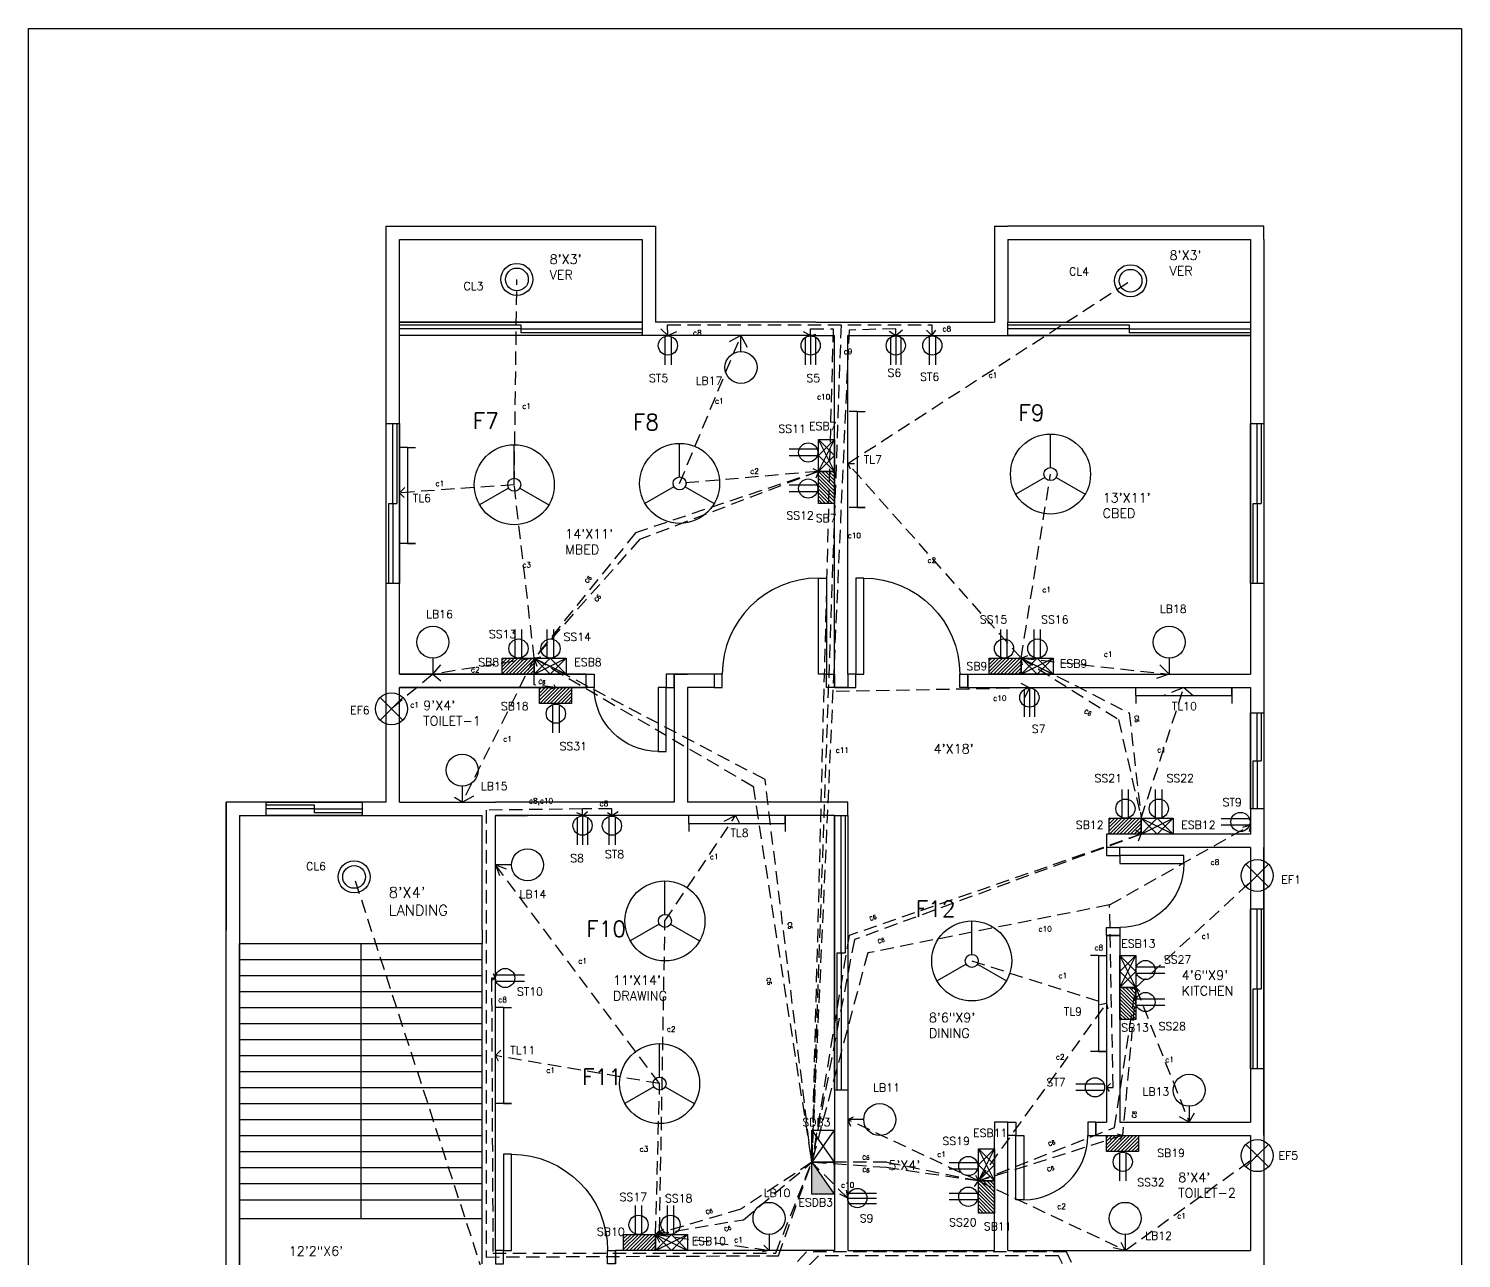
# Model space of a CAD drawing. Header units: inches. Extents: x -1037 to 4136, y -232 to 3826.
# Drawn here: x 244 to 781, y 2043 to 2504 of the extents above; entities that cross this region are included whole.
import ezdxf

# ---------------------------------------------------------------- set-up
doc = ezdxf.new("R2010")
doc.units = ezdxf.units.IN
doc.header["$LTSCALE"] = 20
doc.header["$MEASUREMENT"] = 0
doc.linetypes.add('HIDDEN', pattern=[0.375, 0.25, -0.125])
for name, color, linetype in [('Dimensions', 90, 'Continuous'), ('Doors', 140, 'Continuous'), ('fixture', 4, 'Continuous'), ('FloorPlan', 7, 'Continuous'), ('Hidden', 2, 'HIDDEN'), ('HiddenEMG', 1, 'HIDDEN'), ('Windows', 40, 'Continuous')]:
    doc.layers.add(name, color=color, linetype=linetype)
doc.styles.get("Standard").update_dxf_attribs({"font": 'simplex.shx', "height": 2})
doc.styles.add('style1', font='txt.shx', dxfattribs={"height": 1.5})

# ---------------------------------------------------------------- blocks, each defined once
blk = doc.blocks.new('window5ft')
at = {"layer": 'Windows'}
for p, q in [((0, 0), (60, 0)), ((0, -5), (0, 0)), ((60, 0), (60, -5)), ((0, -1), (30, -1)), ((30, -2.5), (0, -2.5)), ((60, -5), (0, -5)), ((30, -1), (30, -4)), ((30, -2.5), (60, -2.5)), ((60, -4), (30, -4))]:
    blk.add_line(p, q, dxfattribs=at)
blk = doc.blocks.new('window3ft')
at = {"layer": 'Windows'}
for p, q in [((0, 0), (36, 0)), ((0, -5), (0, 0)), ((36, 0), (36, -5)), ((0, -1), (18, -1)), ((18, -2.5), (0, -2.5)), ((36, -5), (0, -5)), ((18, -1), (18, -4)), ((18, -2.5), (36, -2.5)), ((36, -4), (18, -4))]:
    blk.add_line(p, q, dxfattribs=at)
blk = doc.blocks.new('slidingdoor8ft')
at = {"layer": 'Doors'}
for p, q in [((0, 0), (91, 0)), ((0, -5), (0, 0)), ((91, 0), (91, -5)), ((0, -1), (45.5, -1)), ((45.5, -2.5), (0, -2.5)), ((91, -5), (0, -5)), ((45.5, -1), (45.5, -4)), ((45.5, -2.5), (91, -2.5)), ((91, -4), (45.5, -4))]:
    blk.add_line(p, q, dxfattribs=at)
blk = doc.blocks.new('slidingdoor9ft')
at = {"layer": 'Doors'}
for p, q in [((0, 0), (103, 0)), ((0, -5), (0, 0)), ((103, 0), (103, -5)), ((0, -1), (51.5, -1)), ((51.5, -2.5), (0, -2.5)), ((103, -5), (0, -5)), ((51.5, -1), (51.5, -4)), ((51.5, -2.5), (103, -2.5)), ((103, -4), (51.5, -4))]:
    blk.add_line(p, q, dxfattribs=at)
blk = doc.blocks.new('door3ft')
at = {"layer": 'Doors'}
for points in [[(-3, 5), (-6, 5), (-6, 41), (-3, 41)], [(-42, 5), (-45, 5), (-45, 0), (-42, 0)], [(0, 0), (-3, 0), (-3, 5), (0, 5)]]:
    blk.add_lwpolyline(points, close=True, dxfattribs=at)
blk.add_arc((-6, 5), 36, 90, 180, dxfattribs=at)
blk = doc.blocks.new('door2ft')
at = {"layer": 'Doors'}
for points in [[(-3, 5), (-6, 5), (-6, 29), (-3, 29)], [(-30, 5), (-33, 5), (-33, 0), (-30, 0)], [(0, 0), (-3, 0), (-3, 5), (0, 5)]]:
    blk.add_lwpolyline(points, close=True, dxfattribs=at)
blk.add_arc((-6, 5), 24, 90, 180, dxfattribs=at)
blk = doc.blocks.new('fan')
at = {"layer": 'fixture'}
for p, q in [((0, 2.45), (0, 15)), ((-2.12, -1.22), (-12.99, -7.5)), ((2.12, -1.22), (12.99, -7.5))]:
    blk.add_line(p, q, dxfattribs=at)
for radius in [15, 2.45]:
    blk.add_circle((0, 0), radius, dxfattribs=at)
blk = doc.blocks.new('tubelight')
at = {"layer": 'fixture'}
for p, q in [((-18, 0), (-18, 3)), ((-18, 0), (18, 0)), ((-18, 0), (-18, -3)), ((18, 0), (18, 3)), ((18, 3), (18, 0)), ((18, 0), (18, -3))]:
    blk.add_line(p, q, dxfattribs=at)
blk = doc.blocks.new('bulb light')
at = {"layer": 'fixture'}
blk.add_line((-6, 0), (0, 0), dxfattribs=at)
blk.add_circle((-12, 0), 6, dxfattribs=at)
blk = doc.blocks.new('ceiling light')
at = {"layer": 'fixture'}
for radius in [6, 6, 4.27]:
    blk.add_circle((0, 0), radius, dxfattribs=at)
blk = doc.blocks.new('switch board')
at = {"layer": 'fixture'}
h = blk.add_hatch(dxfattribs=at)
h.set_pattern_fill('ANSI31', color=256, scale=15, style=0)
h.set_pattern_definition([(45, (-1280.7453, -48.5972), (-1.3258252, 1.3258252), [])])
h.paths.add_polyline_path([(24, -12), (24, 0), (0, 0), (0, -12)])
for p, q in [((0, 0), (24, 0)), ((0, -12), (0, 0)), ((24, 0), (24, -12)), ((24, -12), (0, -12))]:
    blk.add_line(p, q, dxfattribs=at)
blk = doc.blocks.new('emergency sb')
at = {"layer": 'fixture'}
for p, q in [((-12, 6), (12, 6)), ((-12, -6), (-12, 6)), ((-12, -6), (12, 6)), ((-12, 6), (12, -6)), ((-12, -6), (0, 6)), ((0, -6), (-12, 6)), ((0, 6), (12, -6)), ((12, 6), (0, -6)), ((12, 6), (12, -6)), ((12, -6), (-12, -6))]:
    blk.add_line(p, q, dxfattribs=at)
blk = doc.blocks.new('2pin')
at = {"layer": 'fixture'}
for p, q in [((-17.66, 4), (0, 4)), ((-17.66, 0), (0, 0))]:
    blk.add_line(p, q, dxfattribs=at)
blk.add_circle((-12, 2), 6, dxfattribs=at)
blk = doc.blocks.new('3pin')
at = {"layer": 'fixture'}
for p, q in [((-18, 0), (0, 0)), ((-17.11, 3.14), (0.06, 3.14)), ((-17.11, 3.14), (0.06, 3.14)), ((-16.97, -3.36), (0.06, -3.36))]:
    blk.add_line(p, q, dxfattribs=at)
blk.add_circle((-12, 0), 6, dxfattribs=at)
blk = doc.blocks.new('main distribution board')
at = {"layer": 'fixture'}
for p, q in [((-12, 6), (12, 6)), ((-12, -6), (-12, 6)), ((-12, -6), (12, 6)), ((-12, 6), (12, -6)), ((12, 6), (12, -6)), ((12, -6), (-12, -6))]:
    blk.add_line(p, q, dxfattribs=at)
blk = doc.blocks.new('emergency sdb')
at = {"layer": 'fixture'}
blk.add_hatch(color=256, dxfattribs=at).paths.add_polyline_path([(24, -12), (24, 0), (0, -12)])
for p, q in [((0, 0), (24, 0)), ((0, -12), (0, 0)), ((0, -12), (24, 0)), ((24, 0), (24, -12)), ((24, -12), (0, -12))]:
    blk.add_line(p, q, dxfattribs=at)
blk = doc.blocks.new('exhaust fan')
at = {"layer": 'fixture'}
for q in [(-6.36, 6.36), (-6.36, -6.36), (6.36, 6.36), (6.36, -6.36)]:
    blk.add_line((0, 0), q, dxfattribs=at)
blk.add_circle((0, 0), 9, dxfattribs=at)

msp = doc.modelspace()

# ---------------------------------------------------------------- linework, layer by layer
at = {"layer": 'FloorPlan'}
for p, q in [((377.5, 2425), (377.5, 2430)), ((377.5, 2430), (382.5, 2430)), ((377.5, 2430), (473.5, 2430)), ((382.5, 2430), (478.5, 2430)), ((478.5, 2430), (478.5, 2394)), ((605.5, 2430), (605.5, 2394)), ((605.5, 2430), (610.5, 2430)), ((706.5, 2430), (610.5, 2430)), ((706.5, 2425), (706.5, 2430)), ((377.5, 2214), (377.5, 2425)), ((382.5, 2425), (473.5, 2425)), ((382.5, 2425), (473.5, 2425)), ((382.5, 2394), (382.5, 2425)), ((382.5, 2394), (382.5, 2425)), ((473.5, 2425), (473.5, 2394)), ((610.5, 2425), (610.5, 2394)), ((610.5, 2425), (701.5, 2425)), ((701.5, 2425), (701.5, 2394)), ((706.5, 2425), (706.5, 1741)), ((706.5, 2425), (706.5, 1741)), ((473.5, 2394), (382.5, 2394)), ((538.5, 2394), (478.5, 2394)), ((538.5, 2394), (545.5, 2394)), ((545.5, 2394), (550.5, 2394)), ((550.5, 2394), (605.5, 2394)), ((610.5, 2394), (701.5, 2394)), ((538.5, 2389), (382.5, 2389)), ((382.5, 2262), (382.5, 2389)), ((382.5, 2262), (382.5, 2389)), ((538.5, 2389), (545.5, 2389)), ((545.5, 2262), (545.5, 2389)), ((550.5, 2262), (550.5, 2389)), ((550.5, 2389), (701.5, 2389)), ((701.5, 2389), (701.5, 2262)), ((382.5, 2262), (452.5, 2262)), ((452.5, 2262), (382.5, 2262)), ((452.5, 2257), (452.5, 2262)), ((500.5, 2262), (485.5, 2262)), ((485.5, 2262), (485.5, 2257)), ((485.5, 2262), (490.5, 2262)), ((500.5, 2262), (500.5, 2257)), ((545.5, 2257), (545.5, 2262)), ((550.5, 2262), (550.5, 2257)), ((595.5, 2262), (701.5, 2262)), ((595.5, 2257), (595.5, 2262)), ((382.5, 2257), (452.5, 2257)), ((382.5, 2214), (382.5, 2257)), ((452.5, 2257), (382.5, 2257)), ((382.5, 2214), (382.5, 2257)), ((485.5, 2257), (485.5, 2214)), ((500.5, 2257), (490.5, 2257)), ((490.5, 2257), (490.5, 2214)), ((545.5, 2257), (550.5, 2257)), ((550.5, 2257), (545.5, 2257)), ((595.5, 2257), (701.5, 2257)), ((701.5, 2257), (701.5, 2202)), ((377.5, 2214), (317.5, 2214)), ((317.5, 2214), (317.5, 2166)), ((317.5, 1777), (317.5, 2214)), ((382.5, 2214), (418.5, 2214)), ((485.5, 2214), (418.5, 2214)), ((550.5, 2214), (490.5, 2214)), ((550.5, 2209), (550.5, 2214)), ((322.5, 2209), (322.5, 2161)), ((322.5, 2209), (413.5, 2209)), ((413.5, 2166), (413.5, 2209)), ((490.5, 2209), (418.5, 2209)), ((418.5, 2161), (418.5, 2209)), ((545.5, 2209), (418.5, 2209)), ((418.5, 2209), (430.5, 2209)), ((545.5, 2209), (508.5, 2209)), ((545.5, 2209), (545.5, 2046)), ((550.5, 2209), (550.5, 2046)), ((652.5, 2202), (647.5, 2202)), ((647.5, 2202), (647.5, 2197)), ((701.5, 2202), (652.5, 2202)), ((652.5, 2197), (647.5, 2197)), ((701.5, 2197), (652.5, 2197)), ((701.5, 2197), (701.5, 2094)), ((706.5, 2089), (706.5, 2197)), ((317.5, 2161), (317.5, 2166)), ((413.5, 2166), (413.5, 2161)), ((317.5, 1777), (317.5, 2161)), ((322.5, 2161), (322.5, 1974)), ((322.5, 2161), (322.5, 2125)), ((322.5, 2161), (413.5, 2161)), ((322.5, 1974), (322.5, 2161)), ((368, 2161), (368, 2058)), ((413.5, 2041), (413.5, 2161)), ((418.5, 2046), (418.5, 2161)), ((647.5, 2164), (647.5, 2094)), ((647.5, 2164), (652.5, 2164)), ((652.5, 2164), (652.5, 2094)), ((322.5, 2155), (413.5, 2155)), ((322.5, 2149), (413.5, 2149)), ((322.5, 2143), (413.5, 2143)), ((322.5, 2137), (413.5, 2137)), ((322.5, 2131), (413.5, 2131)), ((322.5, 2125), (322.5, 2119)), ((322.5, 2125), (413.5, 2125)), ((322.5, 2119), (413.5, 2119)), ((322.5, 2113), (413.5, 2113)), ((322.5, 2107), (413.5, 2107)), ((322.5, 2101), (413.5, 2101)), ((322.5, 2095), (413.5, 2095)), ((322.5, 2089), (413.5, 2089)), ((610.5, 2094), (605.5, 2094)), ((605.5, 2094), (605.5, 2089)), ((605.5, 2046), (605.5, 2089)), ((610.5, 2089), (610.5, 2094)), ((610.5, 2046), (610.5, 2089)), ((643.5, 2094), (647.5, 2094)), ((643.5, 2094), (643.5, 2089)), ((643.5, 2089), (701.5, 2089)), ((652.5, 2094), (701.5, 2094)), ((701.5, 2089), (701.5, 2046)), ((322.5, 2083), (413.5, 2083)), ((322.5, 2077), (413.5, 2077)), ((322.5, 2071), (413.5, 2071)), ((322.5, 2065), (413.5, 2065)), ((322.5, 2058), (413.5, 2058)), ((418.5, 2046), (418.5, 2041)), ((545.5, 2046), (463.5, 2046)), ((463.5, 2041), (463.5, 2046)), ((550.5, 2046), (605.5, 2046)), ((610.5, 2046), (701.5, 2046))]:
    msp.add_line(p, q, dxfattribs=at)
msp.add_lwpolyline([(243.5, 2504), (780.5, 2504), (780.5, 1672.5), (243.5, 1672.5)], close=True, dxfattribs=at)
at = {"layer": 'Hidden'}
for p, q in [((425.5, 2333), (426.5, 2410)), ((550.5, 2341), (656.5, 2409.5)), ((536.6, 2389), (533.9087, 2390.31283)), ((536.6, 2388.83575), (536.6, 2391.5)), ((536.6, 2391.5), (545, 2391.5)), ((551, 2391), (536.99999, 2079.0001)), ((545, 2391.5), (537.00006, 2079.00168)), ((568.5, 2391.5), (551, 2391)), ((568.5136, 2388.83575), (566, 2390.5)), ((568.5136, 2388.83575), (568.5, 2391.5)), ((571, 2391), (568.5136, 2388.83575)), ((536.6, 2389), (538.5, 2389.5)), ((539.5, 2338), (471, 2315)), ((539.5, 2338), (537.5, 2339)), ((615.5, 2268), (550.5, 2341)), ((550.5, 2341), (553, 2341)), ((550.5, 2341), (551.44526, 2338.97445)), ((425.5, 2333), (382.5, 2330)), ((382.5, 2330), (384.5, 2332)), ((433, 2268), (425.5, 2333)), ((382.5, 2330), (384.25, 2328.25)), ((471, 2315), (433, 2268)), ((433, 2268), (395, 2262)), ((433, 2268), (435.5, 2268.5)), ((519.5, 2222.5), (433, 2268)), ((615.5, 2268), (618, 2269)), ((615.5, 2268), (656, 2247.5)), ((395, 2262), (379.5, 2249)), ((395, 2262), (398, 2265.5)), ((395, 2262), (398, 2259.5)), ((433, 2258), (433, 2262)), ((441, 2257), (433, 2258)), ((441, 2257), (439.5, 2256.5)), ((441, 2257), (440.5, 2258)), ((618.6, 2256.83575), (544.92002, 2255.50359)), ((618.6, 2256.83575), (615.5, 2258.5)), ((618.6, 2256.83575), (616.5864, 2253)), ((660.5, 2208), (676.5, 2257)), ((676.5, 2257), (669, 2254)), ((676.5, 2257), (680, 2254)), ((656, 2247.5), (660.5, 2208)), ((537, 2079), (519.5, 2222.5)), ((451.1, 2211.5), (415, 2211)), ((415, 2211), (415, 2043.5)), ((451.28752, 2209), (449, 2210)), ((451.1, 2208.83575), (451.1, 2211.5)), ((462.1, 2211.5), (451.1, 2211.5)), ((451.1, 2208.83575), (453, 2210.5)), ((462.1, 2209), (460.5, 2210)), ((462.1, 2208.8), (462.1, 2211.5)), ((462.1, 2209), (464.5, 2210.5)), ((660.5, 2202), (551, 2164)), ((658.5, 2203.5), (660.5, 2202)), ((701.09411, 2205.4), (701.5, 2205.4)), ((432.5, 1980), (365.5, 2186)), ((480, 2108.5), (418.5, 2190.5)), ((418.5, 2190.5), (422.5, 2189)), ((418.5, 2190.5), (420, 2186.5)), ((658.5, 2144.5), (704, 2186.5)), ((551, 2164), (537.00118, 2079.00168)), ((658.5, 2144.5), (653.5, 2089)), ((658.5, 2144.5), (660, 2143)), ((418.5, 2119), (420.5, 2121)), ((418.5, 2119), (419.5, 2117)), ((480, 2108.5), (418.5, 2119)), ((478.5, 2052), (480, 2108.5)), ((550.5, 2095), (552.71716, 2096.03463)), ((550.5, 2095), (551.56034, 2092.52586)), ((599.5, 2072), (550.5, 2095)), ((653.5, 2089), (599.5, 2072)), ((653.5, 2089), (651.5, 2089.5)), ((653.5, 2089), (652.5, 2087.5)), ((511.5, 2057.5), (537, 2079)), ((524.5, 2044), (537, 2078.99199)), ((565, 2077), (537, 2079)), ((550.5, 2065.6), (537.00118, 2079.00168)), ((654.5, 2046), (704, 2081.5)), ((599.5, 2072), (565, 2077)), ((550.5, 2065.6), (550, 2068.5)), ((598.03707, 2069.97324), (599.5, 2072)), ((599.5, 2072), (654.5, 2046)), ((550.5, 2065.6), (547.5, 2067)), ((478.5, 2052), (511.5, 2057.5)), ((478.5, 2052), (480, 2049)), ((654.5, 2046), (650, 2047)), ((654.5, 2046), (653, 2049)), ((415, 2043.5), (524.5, 2044)), ((539.5, 2044), (476.9026, 1980.00217)), ((629.5, 2044), (539.5, 2044)), ((631, 2041), (629.5, 2044))]:
    msp.add_line(p, q, dxfattribs=at)
at = {"layer": 'HiddenEMG'}
for p, q in [((483.1, 2389), (480.5, 2391.5)), ((483.1, 2388.8), (483, 2393)), ((483, 2393), (582, 2393)), ((483.1, 2389), (486.5, 2390.5)), ((548, 2393), (537, 2079)), ((582.2, 2388.8), (580, 2391)), ((582, 2393), (582, 2389)), ((582, 2389), (583.5, 2391)), ((487.5, 2333.5), (510.5, 2389)), ((510.5, 2389), (504, 2385.5)), ((510.5, 2389), (513.05275, 2384.25917)), ((539.5, 2338), (472.5, 2312.5)), ((539.5, 2338), (487.5, 2333.5)), ((539.5, 2338), (538.5, 2335.5)), ((615.5, 2268), (626.5, 2337)), ((472.5, 2312.5), (433, 2268)), ((433, 2268), (406, 2214)), ((433, 2268), (515, 2220)), ((433, 2268), (434, 2265)), ((615.5, 2268), (671, 2262)), ((616, 2265.5), (615.5, 2268)), ((615.5, 2268), (652, 2245)), ((671, 2262), (664, 2259.5)), ((671, 2262), (667, 2266)), ((652, 2245), (660.5, 2208)), ((515, 2220), (537, 2079)), ((406, 2214), (403.07485, 2215.81468)), ((406, 2214), (410.5, 2216.5)), ((482, 2169.5), (508.5, 2209)), ((508.5, 2209), (502.5, 2206)), ((508.5, 2209), (510, 2206)), ((660.5, 2202), (553, 2162.5)), ((648.64549, 2175.50288), (701.5, 2205.4)), ((659.5, 2199.5), (660.5, 2202)), ((701.5, 2205.4), (698.5, 2204.5)), ((701.5, 2205.4), (701, 2203)), ((648.64549, 2175.50288), (558, 2157.5)), ((650, 2107.1), (648.64549, 2175.50288)), ((480, 2053.5), (482, 2169.5)), ((553, 2162.5), (537.00118, 2079.00168)), ((558, 2157.5), (537.00118, 2079.00168)), ((597, 2154.5), (647.5, 2138.5)), ((418.5, 2148.1), (417, 2148.1)), ((417, 2148.1), (417.5, 2045)), ((418.5, 2148.1), (417.31208, 2147.26846)), ((418.5, 2148.1), (417.70607, 2149.60846)), ((650.5, 2092), (658.5, 2144.5)), ((658.5, 2144.5), (657, 2144)), ((658.5, 2144.5), (678.5, 2094)), ((599.5, 2072), (647.5, 2138.5)), ((647.5, 2138.5), (645, 2138)), ((647.5, 2138.5), (648, 2136.5)), ((647.5, 2107.1), (649, 2108.5)), ((647.5, 2107.1), (650, 2107.1)), ((647.5, 2107.1), (648.5, 2105.5)), ((678.5, 2094), (674.83846, 2096.09231)), ((678.5, 2094), (680.5, 2097.5)), ((599.5, 2072), (650.5, 2092)), ((537, 2079), (510.5, 2061.5)), ((523.5, 2045), (537.00309, 2078.99978)), ((565, 2079), (537, 2079)), ((599.5, 2072), (565, 2079)), ((599.5, 2072), (598.5, 2074)), ((510.5, 2061.5), (478.5, 2052)), ((478.5, 2052), (481.5, 2054)), ((480, 2053.5), (478.5, 2052)), ((478.5, 2052), (521, 2046)), ((521, 2046), (518.5, 2045.5)), ((521, 2046), (519, 2048)), ((417.5, 2045), (523.5, 2045)), ((535, 2045.5), (476.9003, 1979.99959)), ((632.5, 2045.5), (535, 2045.5)), ((659.5, 1987), (632.5, 2045.5))]:
    msp.add_line(p, q, dxfattribs=at)

# ---------------------------------------------------------------- block references
at = {"layer": 'Doors'}
for name, p in [('slidingdoor8ft', (382.5, 2394)), ('slidingdoor8ft', (610.5, 2394)), ('door3ft', (545.5, 2257))]:
    msp.add_blockref(name, p, dxfattribs=at)
at = {"layer": 'Doors', "xscale": -1}
for p in [(550.5, 2257), (418.5, 2041)]:
    msp.add_blockref('door3ft', p, dxfattribs=at)
for p, rotation in [((485.5, 2262), 180), ((647.5, 2197), 270)]:
    msp.add_blockref('door2ft', p, dxfattribs=dict(at, rotation=rotation))
at = {"layer": 'Doors'}
for name, p, rotation in [('slidingdoor9ft', (545.5, 2106), 90), ('door2ft', (610.5, 2094), 180)]:
    msp.add_blockref(name, p, dxfattribs=dict(at, rotation=rotation))
at = {"layer": 'fixture'}
for name, p in [('ceiling light', (426.5, 2410)), ('ceiling light', (656.5, 2409.5)), ('fan', (425.5, 2333)), ('fan', (487.5, 2333.5)), ('fan', (626.5, 2337)), ('tubelight', (676.5, 2254)), ('tubelight', (509, 2206)), ('ceiling light', (365.5, 2186)), ('fan', (482, 2169.5)), ('fan', (597, 2154.5)), ('fan', (480, 2108.5))]:
    msp.add_blockref(name, p, dxfattribs=at)
for name, p, xscale, yscale, rotation in [('2pin', (481.9, 2378), 0.6000000000000227, 0.6000000000000227, 270), ('3pin', (536.6, 2378.03575), 0.5999999999999943, 0.5999999999999943, 270), ('3pin', (568.5136, 2378.03575), 0.5999999999999943, 0.5999999999999943, 270), ('2pin', (581, 2378), 0.6000000000000227, 0.6000000000000227, 270), ('2pin', (528.5, 2346.3), 0.6000000000000227, 0.6000000000000227, 180), ('2pin', (528.5, 2332.8), 0.6000000000000227, 0.6000000000000227, 180), ('2pin', (440.3, 2278.8), 0.6000000000000227, 0.6000000000000227, 90), ('2pin', (610.3, 2278.8), 0.6000000000000227, 0.6000000000000227, 90), ('2pin', (622.8, 2278.8), 0.6000000000000227, 0.6000000000000227, 90), ('3pin', (618.6, 2246.03575), 0.5999999999999943, 0.5999999999999943, 270), ('2pin', (439.9, 2240), 0.6000000000000227, 0.6000000000000227, 270), ('2pin', (655.8, 2218.8), 0.6000000000000227, 0.6000000000000227, 90), ('2pin', (668.3, 2218.8), 0.6000000000000227, 0.6000000000000227, 90), ('3pin', (451.1, 2198.03575), 0.5999999999999943, 0.5999999999999943, 270), ('2pin', (460.9, 2198), 0.6000000000000227, 0.6000000000000227, 270), ('2pin', (690.5, 2207.8), 0.6000000000000227, 0.6000000000000227, 180), ('2pin', (636, 2108.3), 0.6000000000000227, 0.6000000000000227, 180), ('main distribution board', (541.2, 2085), 0.5, 0.7, 270), ('emergency sdb', (545.4, 2079), 0.5, 0.6999999999999886, 270), ('2pin', (588.5, 2078.8), 0.6000000000000227, 0.6000000000000227, 180), ('2pin', (652.4, 2072), 0.6000000000000227, 0.6000000000000227, 270), ('2pin', (588.5, 2067.3), 0.6000000000000227, 0.6000000000000227, 180), ('2pin', (473.3, 2062.8), 0.6000000000000227, 0.6000000000000227, 90), ('2pin', (485.3, 2062.8), 0.6000000000000227, 0.6000000000000227, 90)]:
    msp.add_blockref(name, p, dxfattribs=dict(at, xscale=xscale, yscale=yscale, rotation=rotation))
for name, p, rotation in [('bulb light', (510.5, 2389), 89.99999999999999), ('tubelight', (554, 2342.5), 270), ('tubelight', (385.5, 2329), 270), ('bulb light', (395, 2262), 270), ('bulb light', (671, 2262), 270), ('bulb light', (406, 2214), 270), ('bulb light', (418.5, 2190.5), 180), ('tubelight', (644.5, 2138.5), 270), ('tubelight', (421.5, 2119), 270), ('bulb light', (678.5, 2094), 270), ('bulb light', (550.5, 2095), 180), ('bulb light', (521, 2046), 270), ('bulb light', (654.5, 2046), 270)]:
    msp.add_blockref(name, p, dxfattribs=dict(at, rotation=rotation))
at = {"layer": 'fixture', "xscale": 0.5, "yscale": 0.5, "zscale": 0.5, "rotation": 90}
for name, p in [('emergency sb', (542.5, 2344)), ('switch board', (539.5, 2326)), ('emergency sb', (655.5, 2150.5)), ('switch board', (652.5, 2132.5)), ('emergency sb', (602.5, 2078)), ('switch board', (599.5, 2060))]:
    msp.add_blockref(name, p, dxfattribs=at)
at = {"layer": 'fixture'}
for name, p, xscale, yscale, zscale in [('switch board', (421, 2268), 0.5, 0.5, 0.5), ('emergency sb', (439, 2265), 0.5, 0.5, 0.5), ('switch board', (603.5, 2268), 0.5, 0.5, 0.5), ('emergency sb', (621.5, 2265), 0.5, 0.5, 0.5), ('switch board', (435, 2257), 0.5, 0.5, 0.5), ('exhaust fan', (379.5, 2249), 0.6666666666666666, 0.6666666666666666, 0.6666666666666666), ('switch board', (648.5, 2208), 0.5, 0.5, 0.5), ('emergency sb', (666.5, 2205), 0.5, 0.5, 0.5), ('exhaust fan', (704, 2186.5), 0.6666666666666666, 0.6666666666666666, 0.6666666666666666), ('switch board', (647.5, 2089), 0.5, 0.5, 0.5), ('exhaust fan', (704, 2081.5), 0.6666666666666666, 0.6666666666666666, 0.6666666666666666), ('switch board', (466.5, 2052), 0.5, 0.5, 0.5), ('emergency sb', (484.5, 2049), 0.5, 0.5, 0.5)]:
    msp.add_blockref(name, p, dxfattribs=dict(at, xscale=xscale, yscale=yscale, zscale=zscale))
for name, p, xscale, yscale in [('2pin', (669.3, 2149.9), 0.6000000000000227, 0.6000000000000227), ('2pin', (429.3, 2146.9), 0.6000000000000227, 0.6000000000000227), ('2pin', (669.3, 2137.9), 0.6000000000000227, 0.6000000000000227), ('3pin', (561.3, 2065.6), 0.5999999999999943, 0.5999999999999943)]:
    msp.add_blockref(name, p, dxfattribs=dict(at, xscale=xscale, yscale=yscale))
at = {"layer": 'Hidden', "xscale": 0.6000000000000227, "yscale": 0.6000000000000227, "rotation": 90}
msp.add_blockref('2pin', (428.3, 2278.8), dxfattribs=at)
at = {"layer": 'Windows', "rotation": 90}
for name, p in [('window5ft', (377.5, 2296)), ('window5ft', (701.5, 2296)), ('window3ft', (701.5, 2211.5)), ('window5ft', (701.5, 2114))]:
    msp.add_blockref(name, p, dxfattribs=at)
at = {"layer": 'Windows'}
msp.add_blockref('window3ft', (332.5, 2214), dxfattribs=at)

# ---------------------------------------------------------------- texts
at = {"layer": 'Dimensions'}
for s, height, p in [("8'X3'", 3.5, (438.77387, 2415.78342)), ("8'X3'", 3.5, (671.12424, 2417.30573)), ('VER', 3.5, (438.77387, 2409.95008)), ('VER', 3.5, (671.12424, 2411.4724)), ("13'X11'", 3.5, (646.03885, 2326.39098)), ('CBED', 3.5, (646.03885, 2320.55764)), ("14'X11'", 3.5, (444.60403, 2312.81292)), ('MBED', 3.5, (444.60403, 2306.97958)), ("9'X4'", 3.5, (391.40521, 2248.53483)), ('TOILET-1', 3.5, (391.40521, 2242.7015)), ("4'X18'", 3.5, (582.69415, 2232.24547)), ("8'X4'", 4, (378.5, 2178.18941)), ('LANDING', 4, (378.5, 2171.52274)), ("11'X14'", 3.5, (462.5, 2145.5)), ('4\'6"X9\'', 3.5, (675.69024, 2147.42449)), ('DRAWING', 3.5, (462.5, 2139.66667)), ('KITCHEN', 3.5, (675.69024, 2141.59116)), ('8\'6"X9\'', 3.5, (580.92034, 2131.5086)), ('DINING', 3.5, (580.92034, 2125.67526)), ("5'X4'", 3.5, (565.7328, 2076.14341)), ("8'X4'", 3.5, (674.39239, 2071.58591)), ('TOILET-2', 3.5, (674.39239, 2065.75258)), ('12\'2"X6\'', 3.5, (341, 2044))]:
    msp.add_text(s, height=height, dxfattribs=at).set_placement(p)
at = {"layer": 'fixture', "attachment_point": 1}
for s, insert, char_height, width in [('CL4', (633.5, 2414.5), 3, 15.9196211), ('CL3', (406.5, 2409), 3, 15.9196211), ('ST5', (476, 2374.5), 3, 15.9196211), ('S5', (535, 2374.5), 3, 15.9196211), ('S6', (565.4136, 2376.5), 3, 15.9196211), ('ST6', (577.6, 2375), 3, 15.9196211), ('LB17', (493.5, 2373.5), 3, 15.9196211), ('F9', (614.5, 2363), 6, 21.9196211), ('F7', (410, 2360), 6, 21.9196211), ('F8', (470, 2359.5), 6, 21.9196211), ('SS11', (524.5, 2355.5), 3, 15.9196211), ('ESB7', (536, 2356.5), 3, 15.9196211), ('TL7', (556.5, 2344), 3, 15.9196211), ('TL6', (387.5, 2329.5), 3, 15.9196211), ('SS12', (527.5, 2323), 3, 15.9196211), ('SB7', (538.5, 2322), 3, 15.9196211), ('LB18', (667.5, 2288), 3, 15.9196211), ('LB16', (392.5, 2286), 3, 15.9196211), ('SS15', (600, 2284), 3, 15.9196211), ('SS16', (623, 2284), 3, 15.9196211), ('SS13', (416, 2278.5), 3, 15.9196211), ('SS14', (444, 2277.5), 3, 15.9196211), ('SB8', (412, 2268), 3, 15.9196211), ('ESB8', (448, 2268), 3, 15.9196211), ('SB9', (595, 2266.5), 3, 15.9196211), ('ESB9', (630, 2267.5), 3, 15.9196211), ('SB18', (420.5, 2251.5), 3, 15.9196211), ('TL10', (672, 2251.5), 3, 15.9196211), ('EF6', (364, 2250), 3, 21.9196211), ('S7', (619.5, 2243), 3, 15.9196211), ('SS31', (442.5, 2236.5), 3, 15.9196211), ('SS21', (643, 2224.5), 3, 15.9196211), ('SS22', (670, 2224.5), 3, 15.9196211), ('LB15', (413, 2221.5), 3, 15.9196211), ('ST9', (691, 2215.5), 3, 15.9196211), ('TL8', (506.5, 2204), 3, 15.9196211), ('SB12', (636, 2207), 3, 15.9196211), ('ESB12', (675.5, 2207), 3, 15.9196211), ('CL6', (347.5, 2191.5), 3, 15.9196211), ('S8', (446.5, 2194.5), 3, 15.9196211), ('ST8', (459.5, 2196), 3, 15.9196211), ('EF1', (713, 2186.5), 3, 21.9196211), ('LB14', (427.5, 2181), 3, 15.9196211), ('F12', (576, 2177), 6, 21.9196211), ('F10', (452.5, 2169.5), 6, 21.9196211), ('ESB13', (653, 2162.5), 3, 15.9196211), ('SS27', (669, 2156.5), 3, 15.9196211), ('ST10', (426.5, 2144.5), 3, 21.9196211), ('TL9', (631.5, 2137), 3, 15.9196211), ('SB13', (653, 2131), 3, 15.9196211), ('SS28', (667, 2131.5), 3, 15.9196211), ('TL11', (424, 2122.5), 3, 15.9196211), ('F11', (451, 2114), 6, 21.9196211), ('ST7', (625, 2110.5), 3, 15.9196211), ('LB11', (560, 2108.5), 3, 15.9196211), ('LB13', (661, 2107), 3, 15.9196211), ('SDB3', (533.5, 2095.5), 3, 21.9196211), ('ESB11', (597.5, 2091.5), 3, 15.9196211), ('SS19', (586, 2088.5), 3, 15.9196211), ('SB19', (666.5, 2084), 3, 15.9196211), ('EF5', (712, 2083), 3, 21.9196211), ('SS32', (659, 2073), 3, 15.9196211), ('SS17', (465, 2067.5), 3, 15.9196211), ('LB10', (519, 2069), 3, 15.9196211), ('SS18', (482, 2067), 3, 15.9196211), ('ESDB3', (532, 2065.5), 3, 21.9196211), ('S9', (555, 2059.5), 3, 15.9196211), ('SS20', (588.5, 2058), 3, 15.9196211), ('SB10', (456.5, 2054.5), 3, 15.9196211), ('SB11', (601.5, 2056.5), 3, 15.9196211), ('LB12', (662, 2053), 3, 15.9196211), ('ESB10', (492, 2051), 3, 15.9196211)]:
    msp.add_mtext(s, dxfattribs=dict(at, insert=insert, char_height=char_height, width=width))
at = {"layer": 'Hidden', "style": 'style1'}
for rotation, p in [(51.0440922, (453, 2296)), (350.5376778, (434.5, 2258.5)), (274.7636417, (658, 2246.5)), (20.5560452, (559, 2169.5)), (276.3401917, (528, 2169)), (81.8698976, (658.5, 2095.5)), (351.8698976, (556, 2075.5)), (15.2551187, (625.5, 2075.5)), (18.4349488, (504.5, 2053))]:
    msp.add_text('C6', height=1.5, rotation=rotation, dxfattribs=at).set_placement(p)
at = {"layer": 'Hidden', "char_height": 2, "attachment_point": 1}
for s, insert, width in [('c1', (603.30451, 2375.12367), 14.195486), ('c1', (428.5, 2363.5), 7), ('c10', (539, 2367), 10), ('c1', (396, 2334.5), 4.0193757), ('c10', (550.5, 2315), 10), ('c3', (428.5, 2304), 8), ('c2', (580.3776, 2305.71684), 18.6223995), ('c2', (409.28142, 2264.66942), 7.2185838), ('c1', (386.5, 2251.5), 12.7351432), ('c10', (605, 2254), 15.403322), ('c11', (546, 2234.5), 15.403322), ('c1', (666.4799, 2234.6825), 8.020104), ('c8,c10', (431, 2215.5), 10), ('c8', (457.5, 2214.5), 10), ('c1', (683.16828, 2164.79838), 7.3317215), ('c1', (449.5, 2155.5), 10), ('c1', (437.5, 2114.5), 13.028017), ('c3', (472.5, 2085), 6.5), ('c1', (584, 2083), 9.3382883), ('c10', (548, 2071.5), 1.5), ('c2', (629, 2063.5), 8.6620565), ('c1', (673.95715, 2059.95412), 7.0428514)]:
    msp.add_mtext(s, dxfattribs=dict(at, insert=insert, width=width))
at = {"layer": 'HiddenEMG', "style": 'style1'}
for rotation, p in [(50.1944289, (456.5, 2289)), (333.4349488, (639, 2247.5)), (17.3540246, (562, 2161)), (282.2647737, (520, 2148)), (21.8014095, (626, 2085)), (14.0362435, (497.5, 2059.5))]:
    msp.add_text('C6', height=1.5, rotation=rotation, dxfattribs=at).set_placement(p)
msp.add_text('C6', height=1.5, dxfattribs=at).set_placement((556, 2080))
at = {"layer": 'HiddenEMG', "char_height": 2, "attachment_point": 1}
for s, insert, width in [('c8', (492.5, 2391), 10.2642862), ('c8', (586, 2392.5), 10.2642862), ('c9', (549, 2384), 10.2642862), ('c1', (500.73571, 2365.43835), 10.2642862), ('c2', (513.94177, 2339.09345), 7.5582301), ('c1', (623.43377, 2294.68596), 15.4858559), ('c1', (646.5, 2270.5), 13.9743581), ('c1', (421.33662, 2238.72172), 18.1633752), ('c1', (498.83702, 2194.59669), 7.6629834), ('c8', (686.5, 2192.5), 19.5), ('c10', (622, 2167.5), 8.5), ('c8', (643, 2160.5), 8.5), ('c1', (629.5, 2150), 6), ('c8', (419.5, 2141), 7.5), ('c2', (482.70685, 2129.95008), 14.2931504), ('c2', (628.5, 2119.5), 10.5), ('c1', (669.5, 2118.5), 4.5), ('c1', (507.91962, 2051), 5.8303789)]:
    msp.add_mtext(s, dxfattribs=dict(at, insert=insert, width=width))

doc.saveas('drawing.dxf')
